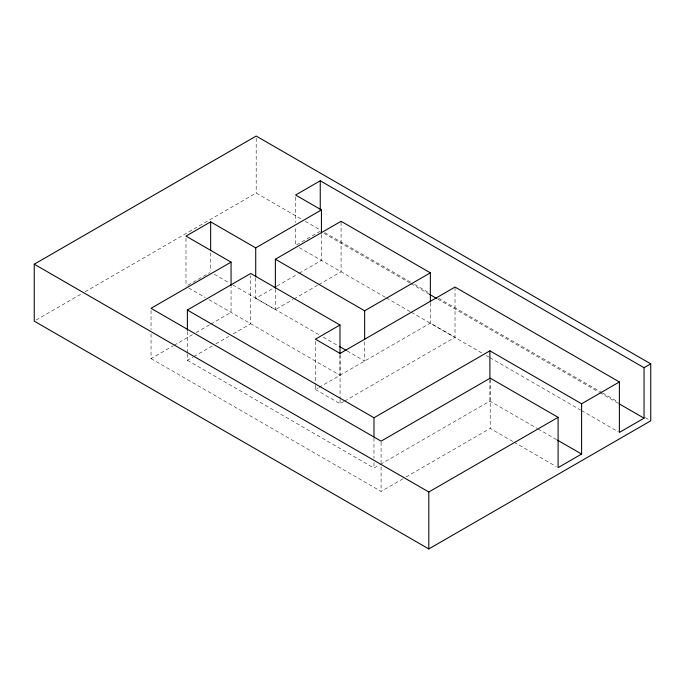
<?xml version="1.0" encoding="UTF-8"?>
<svg xmlns="http://www.w3.org/2000/svg" width="685" height="685" viewBox="0 0 685 685"><rect width="100%" height="100%" fill="white"/><g stroke="black" fill="none" stroke-linecap="round" stroke-linejoin="round"><path stroke-width="0.51" stroke-dasharray="3.42 2.57" d="M36.099 320.075L81.412 293.916M85.111 291.776L256.19 193.007L301.571 219.209M187.81 285.32L209.73 272.664M320.255 231.239L295.595 245.478L295.595 226.555M151.042 333.997L151.042 358.597L173.117 345.856M174.033 345.326L192.434 334.7M196.107 332.576L209.901 324.613M210.826 324.082L231.059 312.403L231.059 286.724M255.719 277.836L255.719 298.343L273.306 288.188M277.005 286.047L298.292 273.76M299.225 273.221L321.436 260.394L321.436 234.124M187.373 353.888L187.373 360.31L192.887 357.125M193.804 356.594L212.162 346.002M215.826 343.879L228.679 336.463M233.268 333.809L250.71 323.748L250.71 275.61M255.719 298.343L275.37 309.68L292.949 299.525M293.874 298.994L317.943 285.097M318.867 284.566L341.079 271.74L341.079 221.289M315.408 385.193L315.408 389.474L318.14 387.898M319.047 387.376L430.36 323.106L455.02 337.345L455.02 287.066M315.408 389.474L340.068 403.713L343.742 401.59M344.666 401.059L455.02 337.345M187.373 360.31L373.976 468.035L379.49 464.85M380.415 464.319L489.895 401.11L537.134 428.382M151.042 358.597L381.091 491.419L405.135 477.539M406.059 477L490.203 428.425L513.142 441.662M305.279 221.349L320.1 229.903M324.733 232.583L410.863 282.306M414.571 284.446L429.392 293M438.648 298.352L601.661 392.462M602.586 393.002L618.332 402.086M645.193 417.593L650.75 420.804M323.954 233.379L409.99 283.051M410.914 283.581L429.418 294.267M437.741 299.071L598.716 392.008M599.64 392.539L618.135 403.225M299.285 247.61L385.458 297.367M386.383 297.898L410.426 311.778M411.351 312.309L482.54 353.417M486.239 355.549L489.013 357.15M489.938 357.681L580.546 409.998M581.471 410.529L618.461 431.884M538.059 428.921L556.588 439.616M514.058 442.193L556.263 466.562M214.319 274.265L229.038 282.759M232.72 284.883L319.544 335.008M323.226 337.14L338.869 346.173M347.158 350.951L364.643 361.046L364.643 340.728M188.743 287.974L205.303 297.53M208.985 299.653L339.983 375.286L339.983 354.958M490.203 379.216L490.203 428.425M489.895 379.713L489.895 401.11M430.36 302.787L430.36 323.106M381.091 442.21L381.091 462.538M381.091 466.81L381.091 491.419M373.976 438.083L373.976 458.411M373.976 462.692L373.976 468.035M340.068 354.505L340.068 398.362M340.068 399.432L340.068 403.713M315.408 341.335L315.408 384.122M295.595 197.126L295.595 222.351M275.37 289.181L275.37 309.68M256.19 138.165L256.19 193.007M210.646 252.885L210.646 271.072M187.373 331.429L187.373 352.818M185.986 238.243L185.986 286.373M151.042 310.459L151.042 329.716"/><path stroke-width="1.03" d="M34.25 264.196L256.19 136.058L650.75 363.855L650.75 420.804L428.81 548.942L34.25 321.145L34.25 264.196L428.81 491.993L558.104 417.345L558.104 467.624L581.599 454.052L581.599 403.782L489.895 350.831L373.976 417.764L187.373 310.031L187.373 330.358M321.436 233.071L321.436 209.944L255.719 247.884L210.646 221.863L185.986 236.102L231.059 262.124L231.059 285.662M650.75 363.855L644.046 367.725L320.255 180.789L295.595 195.028L321.436 209.944M231.059 262.124L151.042 308.318L381.091 441.14L490.203 378.146L558.104 417.345M187.373 310.031L250.71 273.469L339.983 325.007L339.983 353.888M275.37 288.111L275.37 259.23L341.079 221.289L430.36 272.835L430.36 301.717M274.231 287.649L276.081 286.587M339.983 325.007L315.408 339.195L340.068 353.434L455.02 287.066L619.386 381.965L619.386 432.415L644.046 418.184L644.046 367.725M275.37 259.23L364.643 310.776L430.36 272.835M581.599 403.782L619.386 381.965M429.418 294.267L436.816 298.54M619.069 403.756L644.046 418.184M557.513 440.155L581.599 454.052M339.794 346.704L346.233 350.42M489.895 350.831L489.895 378.651M428.81 491.993L428.81 548.942M373.976 417.764L373.976 437.013M364.643 310.776L364.643 339.657M320.255 180.789L320.255 210.218M255.719 247.884L255.719 276.766M210.646 221.863L210.646 250.744"/></g></svg>
